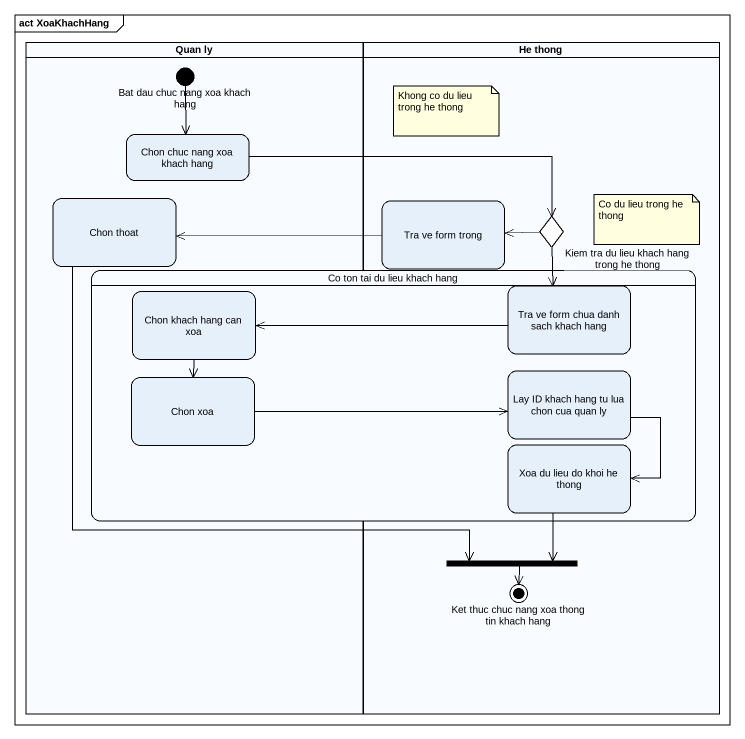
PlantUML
@startuml
mainframe act XoaKhachHang
hide empty description
state "Quan ly" as Quan_ly <<partition>> {
  state "Bat dau chuc nang xoa khach hang" as Bat_dau_chuc_nang_xoa_khach <<start>>
  state "Chon chuc nang xoa khach hang" as Chon_chuc_nang_xoa_khach
  state "Chon thoat" as Chon_thoat
}
state "He thong" as He_thong <<partition>> {
  state "Tra ve form trong" as Tra_ve_form_trong
  state "Kiem tra du lieu khach hang trong he thong" as Kiem_tra_du_lieu_khach_hang <<choice>>
  state fork1 <<join>>
  state "Ket thuc chuc nang xoa thong tin khach hang" as Ket_thuc_chuc_nang_xoa <<end>>
}
state "Co ton tai du lieu khach hang" as Co_ton_tai_du_lieu_khach {
  state "Tra ve form chua danh sach khach hang" as Tra_ve_form_chua_danh_sach
  state "Chon khach hang can xoa" as Chon_khach_hang_can_xoa
  state "Lay ID khach hang tu lua chon cua quan ly" as Lay_ID_khach_hang_tu_lua
  state "Chon xoa" as Chon_xoa
  state "Xoa du lieu do khoi he thong" as Xoa_du_lieu_do_khoi_he_thong
}
Bat_dau_chuc_nang_xoa_khach --> Chon_chuc_nang_xoa_khach
Chon_chuc_nang_xoa_khach -right-> Kiem_tra_du_lieu_khach_hang
Chon_thoat --> fork1
Tra_ve_form_trong -left-> Chon_thoat
Kiem_tra_du_lieu_khach_hang -left-> Tra_ve_form_trong
Kiem_tra_du_lieu_khach_hang --> Tra_ve_form_chua_danh_sach
Tra_ve_form_chua_danh_sach -left-> Chon_khach_hang_can_xoa
Chon_khach_hang_can_xoa --> Chon_xoa
Lay_ID_khach_hang_tu_lua --> Xoa_du_lieu_do_khoi_he_thong
Chon_xoa -right-> Lay_ID_khach_hang_tu_lua
Xoa_du_lieu_do_khoi_he_thong --> fork1
fork1 --> Ket_thuc_chuc_nang_xoa
note as N1
  Khong co du lieu trong he thong
end note
note as N2
  Co du lieu trong he thong
end note
@enduml
